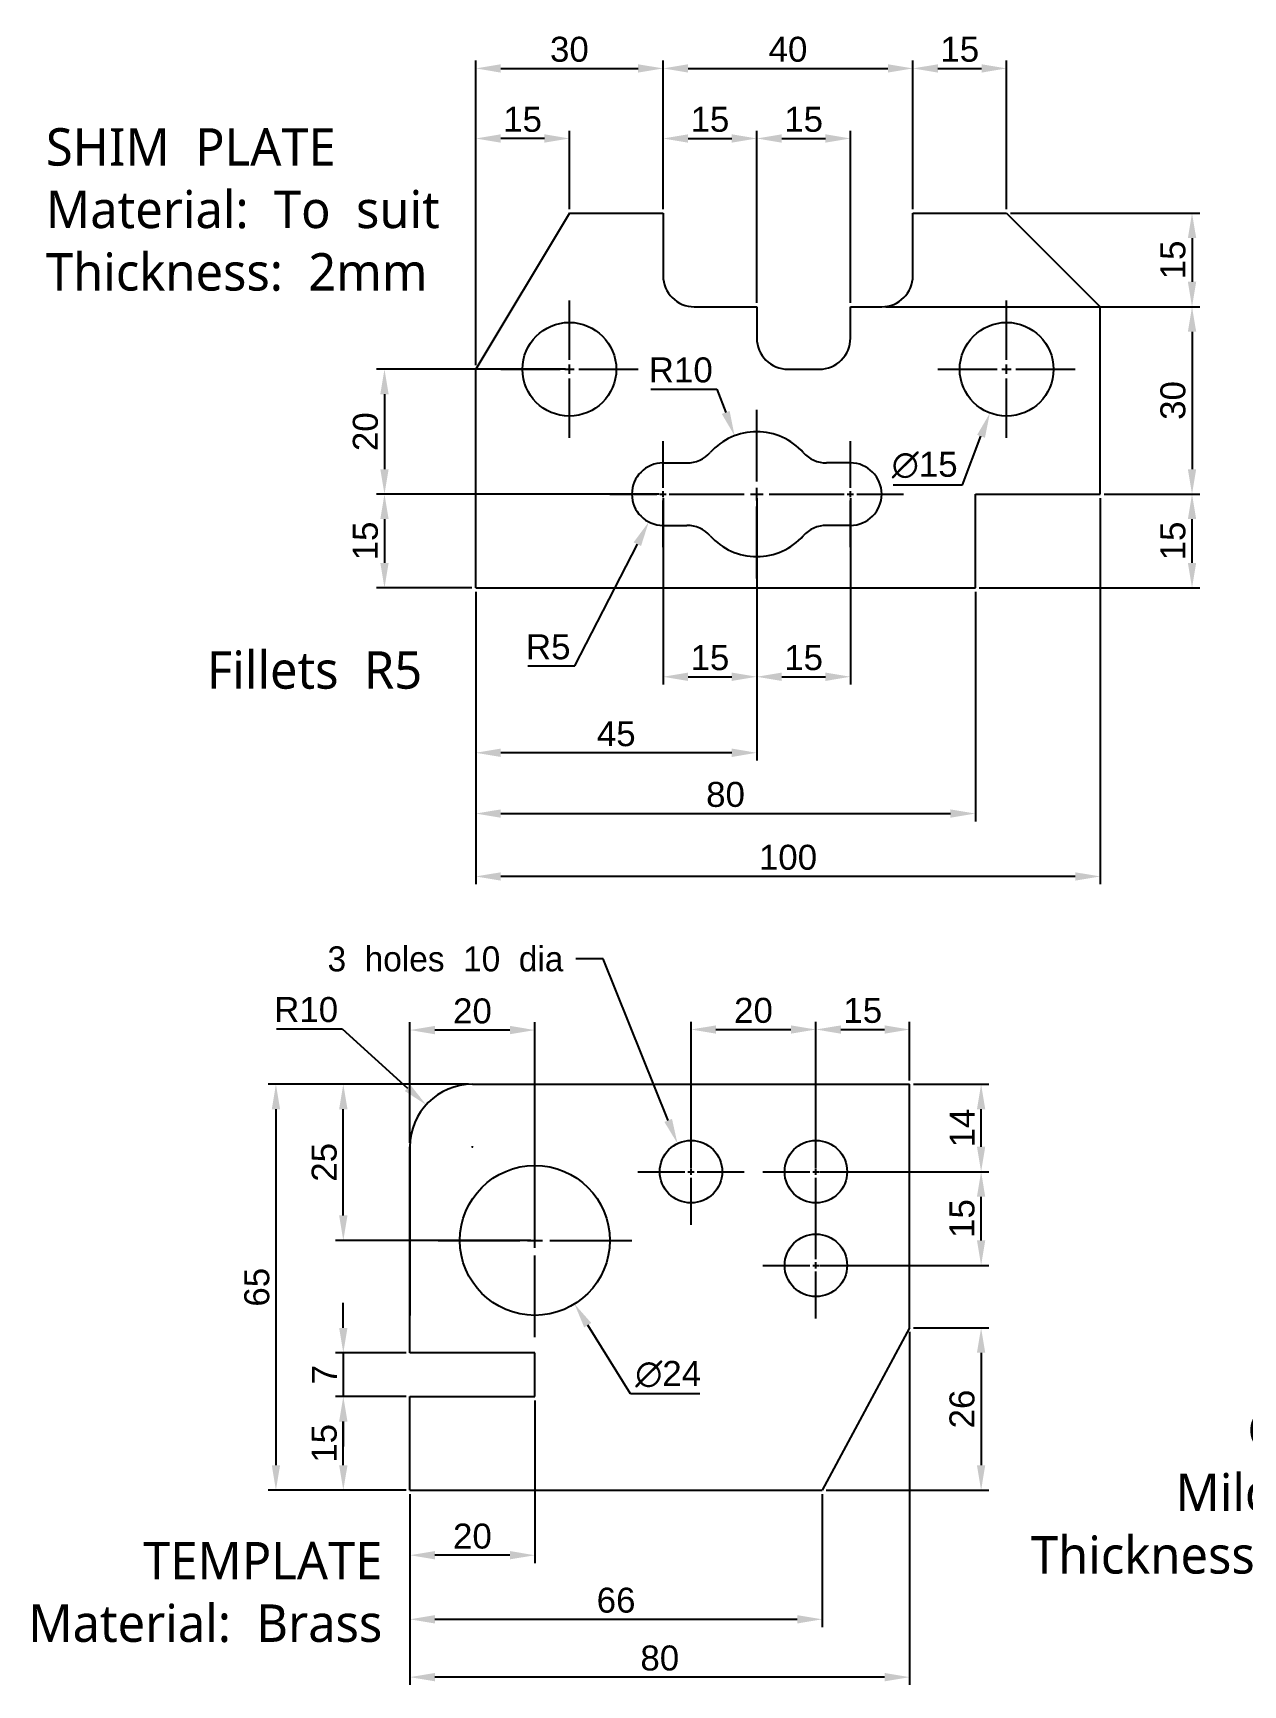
# Model space of a CAD drawing. Header units: millimetres. Extents: x 40 to 440, y 34 to 298.
# Drawn here: x 39.8 to 233.6, y 33.9 to 298.4 of the extents above; entities that cross this region are included whole.
import ezdxf
from ezdxf import colors
from ezdxf.entities.mleader import LeaderData, LeaderLine
from ezdxf.math import Vec2, Vec3

# ---------------------------------------------------------------- set-up
doc = ezdxf.new("R2010")
doc.units = ezdxf.units.MM
doc.linetypes.add('CENTER2', pattern=[28.575, 19.05, -3.175, 3.175, -3.175])
doc.linetypes.add('JIS_08_11', pattern=[12.8, 11, -0.6, 0.6, -0.6])
doc.layers.add('guides', color=7, linetype='JIS_08_11')
doc.styles.get("Standard").update_dxf_attribs({"font": 'arial.ttf'})
doc.dimstyles.new('ISO-25', dxfattribs={"dimtxt": 4, "dimasz": 4, "dimexe": 1.25, "dimexo": 0.625, "dimgap": 1, "dimtad": 1, "dimdec": 0, "dimtxsty": 'Standard', "dimcen": 2.5, "dimclrd": 4, "dimclre": 4, "dimadec": 0, "dimazin": 0, "dimtfac": 1, "dimtdec": 0, "dimtmove": 0, "dimatfit": 3, "dimfxl": 1, "dimarcsym": 0})
doc.dimstyles.get("Standard").update_dxf_attribs({"dimtxt": 4, "dimasz": 4, "dimexe": 0.18, "dimexo": 0.0625, "dimgap": 1, "dimtad": 2, "dimtih": 1, "dimtoh": 1, "dimdec": 0, "dimzin": 0, "dimdsep": 46, "dimtxsty": 'Standard', "dimcen": 0.09, "dimclrd": 4, "dimclre": 4, "dimadec": 0, "dimazin": 0, "dimtfac": 1, "dimtdec": 0, "dimtofl": 0, "dimtmove": 0, "dimatfit": 3, "dimfxl": 1, "dimtolj": 1, "dimtzin": 0, "dimarcsym": 0})

# ---------------------------------------------------------------- blocks, each defined once
blk = doc.blocks.new('*U2')
at = {"layer": 'guides', "color": 0, "linetype": 'JIS_08_11', "transparency": 16777216}
for p, q in [((0, 1), (0, 8.5)), ((-8.5, 0), (-1, 0)), ((1, 0), (8.5, 0)), ((0, -8.5), (0, -1))]:
    blk.add_line(p, q, dxfattribs=at)
at = {"layer": 'guides', "color": 0, "linetype": 'Continuous', "transparency": 16777216}
for p, q in [((-0.5, 0), (0.5, 0)), ((0, -0.5), (0, 0.5))]:
    blk.add_line(p, q, dxfattribs=at)
blk = doc.blocks.new('*U3')
at = {"layer": 'guides', "color": 0, "linetype": 'JIS_08_11', "transparency": 16777216}
for p, q in [((0, 1), (0, 8.5)), ((-8.5, 0), (-1, 0)), ((1, 0), (8.5, 0)), ((0, -8.5), (0, -1))]:
    blk.add_line(p, q, dxfattribs=at)
at = {"layer": 'guides', "color": 0, "linetype": 'Continuous', "transparency": 16777216}
for p, q in [((-0.5, 0), (0.5, 0)), ((0, -0.5), (0, 0.5))]:
    blk.add_line(p, q, dxfattribs=at)
blk = doc.blocks.new('*U4')
at = {"layer": 'guides', "color": 0, "linetype": 'JIS_08_11', "transparency": 16777216}
for p, q in [((0, 1), (0, 8.5)), ((-8.5, 0), (-1, 0)), ((1, 0), (8.5, 0)), ((0, -8.5), (0, -1))]:
    blk.add_line(p, q, dxfattribs=at)
at = {"layer": 'guides', "color": 0, "linetype": 'Continuous', "transparency": 16777216}
for p, q in [((-0.5, 0), (0.5, 0)), ((0, -0.5), (0, 0.5))]:
    blk.add_line(p, q, dxfattribs=at)
blk = doc.blocks.new('*U5')
at = {"color": 0, "linetype": 'CENTER2', "transparency": 16777216}
for p, q in [((0, 1.5), (0, 11)), ((-11, 0), (-1.5, 0)), ((1.5, 0), (11, 0)), ((0, -11), (0, -1.5))]:
    blk.add_line(p, q, dxfattribs=at)
at = {"color": 0, "linetype": 'Continuous', "transparency": 16777216}
for p, q in [((-0.75, 0), (0.75, 0)), ((0, -0.75), (0, 0.75))]:
    blk.add_line(p, q, dxfattribs=at)
blk = doc.blocks.new('*U6')
at = {"color": 0, "linetype": 'CENTER2', "transparency": 16777216}
for p, q in [((0, 1.5), (0, 11)), ((-11, 0), (-1.5, 0)), ((1.5, 0), (11, 0)), ((0, -11), (0, -1.5))]:
    blk.add_line(p, q, dxfattribs=at)
at = {"color": 0, "linetype": 'Continuous', "transparency": 16777216}
for p, q in [((-0.75, 0), (0.75, 0)), ((0, -0.75), (0, 0.75))]:
    blk.add_line(p, q, dxfattribs=at)
blk = doc.blocks.new('*U7')
at = {"color": 0, "linetype": 'CENTER2', "transparency": 16777216}
for p, q in [((0, 2), (0, 13.5)), ((-13.5, 0), (-2, 0)), ((2, 0), (13.5, 0)), ((0, -13.5), (0, -2))]:
    blk.add_line(p, q, dxfattribs=at)
at = {"color": 0, "linetype": 'Continuous', "transparency": 16777216}
for p, q in [((-1, 0), (1, 0)), ((0, -1), (0, 1))]:
    blk.add_line(p, q, dxfattribs=at)
blk = doc.blocks.new('*U8')
at = {"color": 0, "linetype": 'CENTER2', "transparency": 16777216}
for p, q in [((0, 1), (0, 8.5)), ((-8.5, 0), (-1, 0)), ((1, 0), (8.5, 0)), ((0, -8.5), (0, -1))]:
    blk.add_line(p, q, dxfattribs=at)
at = {"color": 0, "linetype": 'Continuous', "transparency": 16777216}
for p, q in [((-0.5, 0), (0.5, 0)), ((0, -0.5), (0, 0.5))]:
    blk.add_line(p, q, dxfattribs=at)
blk = doc.blocks.new('*U9')
at = {"color": 0, "linetype": 'CENTER2', "transparency": 16777216}
for p, q in [((0, 1), (0, 8.5)), ((-8.5, 0), (-1, 0)), ((1, 0), (8.5, 0)), ((0, -8.5), (0, -1))]:
    blk.add_line(p, q, dxfattribs=at)
at = {"color": 0, "linetype": 'Continuous', "transparency": 16777216}
for p, q in [((-0.5, 0), (0.5, 0)), ((0, -0.5), (0, 0.5))]:
    blk.add_line(p, q, dxfattribs=at)
blk = doc.blocks.new('*D15')
at = {"color": 4, "lineweight": -2, "transparency": 16777216}
for p, q in [((165.8, 116.07), (192.88, 116.07)), ((191.63, 105.07), (191.63, 112.07)), ((165.8, 101.07), (192.88, 101.07))]:
    blk.add_line(p, q, dxfattribs=at)
at = {"color": 4, "transparency": 16777216}
for points in [[(190.96, 112.07), (192.29, 112.07), (191.63, 116.07)], [(190.96, 105.07), (192.29, 105.07), (191.63, 101.07)]]:
    blk.add_solid(points, dxfattribs=at)
at = {"layer": 'Defpoints', "color": 0, "transparency": 16777216}
for p in [(165.18, 116.07), (191.63, 116.07), (165.18, 101.07)]:
    blk.add_point(p, dxfattribs=at)
at = {"color": 0, "transparency": 16777216, "insert": (188.59, 108.57), "char_height": 4, "attachment_point": 5, "rotation": 90}
blk.add_mtext('15', dxfattribs=at)
blk = doc.blocks.new('*D16')
at = {"color": 4, "lineweight": -2, "transparency": 16777216}
for p, q in [((180.8, 130.07), (192.88, 130.07)), ((191.63, 120.07), (191.63, 126.07)), ((165.8, 116.07), (192.88, 116.07))]:
    blk.add_line(p, q, dxfattribs=at)
at = {"color": 4, "transparency": 16777216}
for points in [[(190.96, 126.07), (192.29, 126.07), (191.63, 130.07)], [(190.96, 120.07), (192.29, 120.07), (191.63, 116.07)]]:
    blk.add_solid(points, dxfattribs=at)
at = {"layer": 'Defpoints', "color": 0, "transparency": 16777216}
for p in [(180.18, 130.07), (191.63, 130.07), (165.18, 116.07)]:
    blk.add_point(p, dxfattribs=at)
at = {"color": 0, "transparency": 16777216, "insert": (188.62, 123.07), "char_height": 4, "attachment_point": 5, "rotation": 90}
blk.add_mtext('14', dxfattribs=at)
blk = doc.blocks.new('*D17')
at = {"color": 4, "lineweight": -2, "transparency": 16777216}
for p, q in [((165.18, 116.7), (165.18, 140.09)), ((169.18, 138.84), (176.18, 138.84)), ((180.18, 130.7), (180.18, 140.09))]:
    blk.add_line(p, q, dxfattribs=at)
at = {"color": 4, "transparency": 16777216}
for points in [[(169.18, 139.5), (169.18, 138.17), (165.18, 138.84)], [(176.18, 139.5), (176.18, 138.17), (180.18, 138.84)]]:
    blk.add_solid(points, dxfattribs=at)
at = {"layer": 'Defpoints', "color": 0, "transparency": 16777216}
for p in [(180.18, 138.84), (180.18, 130.07), (165.18, 116.07)]:
    blk.add_point(p, dxfattribs=at)
at = {"color": 0, "transparency": 16777216, "insert": (172.68, 141.88), "char_height": 4, "attachment_point": 5}
blk.add_mtext('15', dxfattribs=at)
blk = doc.blocks.new('*D18')
at = {"color": 4, "lineweight": -2, "transparency": 16777216}
for p, q in [((145.18, 116.7), (145.18, 140.09)), ((149.18, 138.84), (161.18, 138.84)), ((165.18, 116.7), (165.18, 140.09))]:
    blk.add_line(p, q, dxfattribs=at)
at = {"color": 4, "transparency": 16777216}
for points in [[(149.18, 139.5), (149.18, 138.17), (145.18, 138.84)], [(161.18, 139.5), (161.18, 138.17), (165.18, 138.84)]]:
    blk.add_solid(points, dxfattribs=at)
at = {"layer": 'Defpoints', "color": 0, "transparency": 16777216}
for p in [(165.18, 138.84), (145.18, 116.07), (165.18, 116.07)]:
    blk.add_point(p, dxfattribs=at)
at = {"color": 0, "transparency": 16777216, "insert": (155.18, 141.88), "char_height": 4, "attachment_point": 5}
blk.add_mtext('20', dxfattribs=at)
blk = doc.blocks.new('*U20')
at = {"color": 0, "linetype": 'CENTER2', "transparency": 16777216}
for p, q in [((0, 2.4), (0, 15.5)), ((-15.5, 0), (-2.4, 0)), ((2.4, 0), (15.5, 0)), ((0, -15.5), (0, -2.4))]:
    blk.add_line(p, q, dxfattribs=at)
at = {"color": 0, "linetype": 'Continuous', "transparency": 16777216}
for p, q in [((-1.2, 0), (1.2, 0)), ((0, -1.2), (0, 1.2))]:
    blk.add_line(p, q, dxfattribs=at)
blk = doc.blocks.new('*D21')
at = {"color": 4, "lineweight": -2, "transparency": 16777216}
for p, q in [((100.18, 120.7), (100.18, 140)), ((116.18, 138.75), (104.18, 138.75)), ((120.18, 105.7), (120.18, 140))]:
    blk.add_line(p, q, dxfattribs=at)
at = {"color": 4, "transparency": 16777216}
for points in [[(104.18, 139.42), (104.18, 138.08), (100.18, 138.75)], [(116.18, 139.42), (116.18, 138.08), (120.18, 138.75)]]:
    blk.add_solid(points, dxfattribs=at)
at = {"layer": 'Defpoints', "color": 0, "transparency": 16777216}
for p in [(100.18, 138.75), (100.18, 120.07), (120.18, 105.07)]:
    blk.add_point(p, dxfattribs=at)
at = {"color": 0, "transparency": 16777216, "insert": (110.18, 141.79), "char_height": 4, "attachment_point": 5}
blk.add_mtext('20', dxfattribs=at)
blk = doc.blocks.new('*D22')
at = {"color": 4, "lineweight": -2, "transparency": 16777216}
for p, q in [((109.55, 130.07), (88.26, 130.07)), ((89.51, 109.07), (89.51, 126.07)), ((119.55, 105.07), (88.26, 105.07))]:
    blk.add_line(p, q, dxfattribs=at)
at = {"color": 4, "transparency": 16777216}
for points in [[(88.84, 126.07), (90.18, 126.07), (89.51, 130.07)], [(88.84, 109.07), (90.18, 109.07), (89.51, 105.07)]]:
    blk.add_solid(points, dxfattribs=at)
at = {"layer": 'Defpoints', "color": 0, "transparency": 16777216}
for p in [(89.51, 130.07), (110.18, 130.07), (120.18, 105.07)]:
    blk.add_point(p, dxfattribs=at)
at = {"color": 0, "transparency": 16777216, "insert": (86.47, 117.57), "char_height": 4, "attachment_point": 5, "rotation": 90}
blk.add_mtext('25', dxfattribs=at)
blk = doc.blocks.new('*D23')
at = {"color": 4, "lineweight": -2, "transparency": 16777216}
for p, q in [((89.51, 91.07), (89.51, 95.07)), ((99.55, 87.07), (88.26, 87.07)), ((89.51, 87.07), (89.51, 80.07)), ((99.55, 80.07), (88.26, 80.07)), ((89.51, 76.07), (89.51, 72.07))]:
    blk.add_line(p, q, dxfattribs=at)
at = {"color": 4, "transparency": 16777216}
for points in [[(88.84, 91.07), (90.18, 91.07), (89.51, 87.07)], [(88.84, 76.07), (90.18, 76.07), (89.51, 80.07)]]:
    blk.add_solid(points, dxfattribs=at)
at = {"layer": 'Defpoints', "color": 0, "transparency": 16777216}
for p in [(100.18, 87.07), (89.51, 80.07), (100.18, 80.07)]:
    blk.add_point(p, dxfattribs=at)
at = {"color": 0, "transparency": 16777216, "insert": (86.51, 83.57), "char_height": 4, "attachment_point": 5, "rotation": 90}
blk.add_mtext('7', dxfattribs=at)
blk = doc.blocks.new('*D24')
at = {"color": 4, "lineweight": -2, "transparency": 16777216}
for p, q in [((99.55, 80.07), (88.26, 80.07)), ((89.51, 69.07), (89.51, 76.07)), ((99.55, 65.07), (88.26, 65.07))]:
    blk.add_line(p, q, dxfattribs=at)
at = {"color": 4, "transparency": 16777216}
for points in [[(88.84, 76.07), (90.18, 76.07), (89.51, 80.07)], [(88.84, 69.07), (90.18, 69.07), (89.51, 65.07)]]:
    blk.add_solid(points, dxfattribs=at)
at = {"layer": 'Defpoints', "color": 0, "transparency": 16777216}
for p in [(89.51, 80.07), (100.18, 80.07), (100.18, 65.07)]:
    blk.add_point(p, dxfattribs=at)
at = {"color": 0, "transparency": 16777216, "insert": (86.47, 72.57), "char_height": 4, "attachment_point": 5, "rotation": 90}
blk.add_mtext('15', dxfattribs=at)
blk = doc.blocks.new('*D25')
at = {"color": 4, "lineweight": -2, "transparency": 16777216}
for p, q in [((120.18, 79.45), (120.18, 53.41)), ((100.18, 64.45), (100.18, 53.41)), ((116.18, 54.66), (104.18, 54.66))]:
    blk.add_line(p, q, dxfattribs=at)
at = {"color": 4, "transparency": 16777216}
for points in [[(104.18, 55.33), (104.18, 54), (100.18, 54.66)], [(116.18, 55.33), (116.18, 54), (120.18, 54.66)]]:
    blk.add_solid(points, dxfattribs=at)
at = {"layer": 'Defpoints', "color": 0, "transparency": 16777216}
for p in [(120.18, 80.07), (100.18, 65.07), (100.18, 54.66)]:
    blk.add_point(p, dxfattribs=at)
at = {"color": 0, "transparency": 16777216, "insert": (110.18, 57.7), "char_height": 4, "attachment_point": 5}
blk.add_mtext('20', dxfattribs=at)
blk = doc.blocks.new('*D26')
at = {"color": 4, "lineweight": -2, "transparency": 16777216}
for p, q in [((100.18, 64.45), (100.18, 43.15)), ((166.18, 64.45), (166.18, 43.15)), ((104.18, 44.4), (162.18, 44.4))]:
    blk.add_line(p, q, dxfattribs=at)
at = {"color": 4, "transparency": 16777216}
for points in [[(104.18, 45.07), (104.18, 43.73), (100.18, 44.4)], [(162.18, 45.07), (162.18, 43.73), (166.18, 44.4)]]:
    blk.add_solid(points, dxfattribs=at)
at = {"layer": 'Defpoints', "color": 0, "transparency": 16777216}
for p in [(100.18, 65.07), (166.18, 65.07), (166.18, 44.4)]:
    blk.add_point(p, dxfattribs=at)
at = {"color": 0, "transparency": 16777216, "insert": (133.18, 47.44), "char_height": 4, "attachment_point": 5}
blk.add_mtext('66', dxfattribs=at)
blk = doc.blocks.new('*D27')
at = {"color": 4, "lineweight": -2, "transparency": 16777216}
for p, q in [((180.18, 90.45), (180.18, 33.89)), ((100.18, 64.45), (100.18, 33.89)), ((176.18, 35.14), (104.18, 35.14))]:
    blk.add_line(p, q, dxfattribs=at)
at = {"color": 4, "transparency": 16777216}
for points in [[(104.18, 35.81), (104.18, 34.47), (100.18, 35.14)], [(176.18, 35.81), (176.18, 34.47), (180.18, 35.14)]]:
    blk.add_solid(points, dxfattribs=at)
at = {"layer": 'Defpoints', "color": 0, "transparency": 16777216}
for p in [(180.18, 91.07), (100.18, 65.07), (100.18, 35.14)]:
    blk.add_point(p, dxfattribs=at)
at = {"color": 0, "transparency": 16777216, "insert": (140.18, 38.18), "char_height": 4, "attachment_point": 5}
blk.add_mtext('80', dxfattribs=at)
blk = doc.blocks.new('*D28')
at = {"color": 4, "lineweight": -2, "transparency": 16777216}
for p, q in [((180.8, 91.07), (192.88, 91.07)), ((191.63, 87.07), (191.63, 69.07)), ((166.8, 65.07), (192.88, 65.07))]:
    blk.add_line(p, q, dxfattribs=at)
at = {"color": 4, "transparency": 16777216}
for points in [[(190.96, 87.07), (192.29, 87.07), (191.63, 91.07)], [(190.96, 69.07), (192.29, 69.07), (191.63, 65.07)]]:
    blk.add_solid(points, dxfattribs=at)
at = {"layer": 'Defpoints', "color": 0, "transparency": 16777216}
for p in [(180.18, 91.07), (166.18, 65.07), (191.63, 65.07)]:
    blk.add_point(p, dxfattribs=at)
at = {"color": 0, "transparency": 16777216, "insert": (188.59, 78.07), "char_height": 4, "attachment_point": 5, "rotation": 90}
blk.add_mtext('26', dxfattribs=at)
blk = doc.blocks.new('*D29')
at = {"color": 4, "lineweight": -2, "transparency": 16777216}
for p, q in [((120.09, 105.07), (120.27, 105.07)), ((120.18, 104.98), (120.18, 105.16)), ((135.5, 80.49), (128.64, 91.49)), ((146.57, 80.49), (135.5, 80.49))]:
    blk.add_line(p, q, dxfattribs=at)
at = {"color": 4, "transparency": 16777216}
blk.add_solid([(129.21, 91.85), (128.08, 91.14), (126.53, 94.89)], dxfattribs=at)
at = {"layer": 'Defpoints', "color": 0, "transparency": 16777216}
for p in [(113.83, 115.26), (126.53, 94.89)]:
    blk.add_point(p, dxfattribs=at)
at = {"color": 0, "transparency": 16777216, "insert": (141.53, 83.64), "char_height": 4, "attachment_point": 5}
blk.add_mtext('\\A1;∅24', dxfattribs=at)
blk = doc.blocks.new('*D30')
at = {"color": 4, "lineweight": -2, "transparency": 16777216}
for p, q in [((78.79, 138.97), (89.33, 138.97)), ((89.33, 138.97), (99.81, 129.47)), ((110.09, 120.07), (110.27, 120.07)), ((110.18, 119.98), (110.18, 120.16))]:
    blk.add_line(p, q, dxfattribs=at)
at = {"color": 4, "transparency": 16777216}
blk.add_solid([(100.25, 129.97), (99.36, 128.98), (102.77, 126.79)], dxfattribs=at)
at = {"layer": 'Defpoints', "color": 0, "transparency": 16777216}
for p in [(102.77, 126.79), (110.18, 120.07)]:
    blk.add_point(p, dxfattribs=at)
at = {"color": 0, "transparency": 16777216, "insert": (83.56, 142.01), "char_height": 4, "attachment_point": 5}
blk.add_mtext('\\A1;R10', dxfattribs=at)
blk = doc.blocks.new('*D31')
at = {"color": 4, "lineweight": -2, "transparency": 16777216}
for p, q in [((155.71, 223.94), (155.71, 181.9)), ((110.71, 208.94), (110.71, 181.9)), ((151.71, 183.15), (114.71, 183.15))]:
    blk.add_line(p, q, dxfattribs=at)
at = {"color": 4, "transparency": 16777216}
for points in [[(114.71, 183.82), (114.71, 182.48), (110.71, 183.15)], [(151.71, 183.82), (151.71, 182.48), (155.71, 183.15)]]:
    blk.add_solid(points, dxfattribs=at)
at = {"layer": 'Defpoints', "color": 0, "transparency": 16777216}
for p in [(155.71, 224.56), (110.71, 209.56), (110.71, 183.15)]:
    blk.add_point(p, dxfattribs=at)
at = {"color": 0, "transparency": 16777216, "insert": (133.21, 186.18), "char_height": 4, "attachment_point": 5}
blk.add_mtext('45', dxfattribs=at)
blk = doc.blocks.new('*D32')
at = {"color": 4, "lineweight": -2, "transparency": 16777216}
for p, q in [((110.71, 208.94), (110.71, 172.17)), ((190.71, 208.94), (190.71, 172.17)), ((114.71, 173.42), (186.71, 173.42))]:
    blk.add_line(p, q, dxfattribs=at)
at = {"color": 4, "transparency": 16777216}
for points in [[(114.71, 174.08), (114.71, 172.75), (110.71, 173.42)], [(186.71, 174.08), (186.71, 172.75), (190.71, 173.42)]]:
    blk.add_solid(points, dxfattribs=at)
at = {"layer": 'Defpoints', "color": 0, "transparency": 16777216}
for p in [(110.71, 209.56), (190.71, 209.56), (190.71, 173.42)]:
    blk.add_point(p, dxfattribs=at)
at = {"color": 0, "transparency": 16777216, "insert": (150.71, 176.46), "char_height": 4, "attachment_point": 5}
blk.add_mtext('80', dxfattribs=at)
blk = doc.blocks.new('*D33')
at = {"color": 4, "lineweight": -2, "transparency": 16777216}
for p, q in [((210.71, 223.94), (210.71, 162.1)), ((110.71, 208.94), (110.71, 162.1)), ((206.71, 163.35), (114.71, 163.35))]:
    blk.add_line(p, q, dxfattribs=at)
at = {"color": 4, "transparency": 16777216}
for points in [[(114.71, 164.01), (114.71, 162.68), (110.71, 163.35)], [(206.71, 164.01), (206.71, 162.68), (210.71, 163.35)]]:
    blk.add_solid(points, dxfattribs=at)
at = {"layer": 'Defpoints', "color": 0, "transparency": 16777216}
for p in [(210.71, 224.56), (110.71, 209.56), (110.71, 163.35)]:
    blk.add_point(p, dxfattribs=at)
at = {"color": 0, "transparency": 16777216, "insert": (160.71, 166.39), "char_height": 4, "attachment_point": 5}
blk.add_mtext('100', dxfattribs=at)
blk = doc.blocks.new('*D34')
at = {"color": 4, "lineweight": -2, "transparency": 16777216}
for p, q in [((140.71, 223.94), (140.71, 194.07)), ((155.71, 223.94), (155.71, 194.07)), ((144.71, 195.32), (151.71, 195.32))]:
    blk.add_line(p, q, dxfattribs=at)
at = {"color": 4, "transparency": 16777216}
for points in [[(144.71, 195.99), (144.71, 194.65), (140.71, 195.32)], [(151.71, 195.99), (151.71, 194.65), (155.71, 195.32)]]:
    blk.add_solid(points, dxfattribs=at)
at = {"layer": 'Defpoints', "color": 0, "transparency": 16777216}
for p in [(140.71, 224.56), (155.71, 224.56), (155.71, 195.32)]:
    blk.add_point(p, dxfattribs=at)
at = {"color": 0, "transparency": 16777216, "insert": (148.21, 198.36), "char_height": 4, "attachment_point": 5}
blk.add_mtext('15', dxfattribs=at)
blk = doc.blocks.new('*D35')
at = {"color": 4, "lineweight": -2, "transparency": 16777216}
for p, q in [((155.71, 223.94), (155.71, 194.07)), ((170.71, 223.94), (170.71, 194.07)), ((159.71, 195.32), (166.71, 195.32))]:
    blk.add_line(p, q, dxfattribs=at)
at = {"color": 4, "transparency": 16777216}
for points in [[(159.71, 195.99), (159.71, 194.65), (155.71, 195.32)], [(166.71, 195.99), (166.71, 194.65), (170.71, 195.32)]]:
    blk.add_solid(points, dxfattribs=at)
at = {"layer": 'Defpoints', "color": 0, "transparency": 16777216}
for p in [(155.71, 224.56), (170.71, 224.56), (170.71, 195.32)]:
    blk.add_point(p, dxfattribs=at)
at = {"color": 0, "transparency": 16777216, "insert": (163.21, 198.36), "char_height": 4, "attachment_point": 5}
blk.add_mtext('15', dxfattribs=at)
blk = doc.blocks.new('*D36')
at = {"color": 4, "lineweight": -2, "transparency": 16777216}
for p, q in [((211.33, 224.56), (226.65, 224.56)), ((225.4, 213.56), (225.4, 220.56)), ((191.33, 209.56), (226.65, 209.56))]:
    blk.add_line(p, q, dxfattribs=at)
at = {"color": 4, "transparency": 16777216}
for points in [[(224.73, 220.56), (226.07, 220.56), (225.4, 224.56)], [(224.73, 213.56), (226.07, 213.56), (225.4, 209.56)]]:
    blk.add_solid(points, dxfattribs=at)
at = {"layer": 'Defpoints', "color": 0, "transparency": 16777216}
for p in [(210.71, 224.56), (225.4, 224.56), (190.71, 209.56)]:
    blk.add_point(p, dxfattribs=at)
at = {"color": 0, "transparency": 16777216, "insert": (222.36, 217.06), "char_height": 4, "attachment_point": 5, "rotation": 90}
blk.add_mtext('15', dxfattribs=at)
blk = doc.blocks.new('*D37')
at = {"color": 4, "lineweight": -2, "transparency": 16777216}
for p, q in [((176.33, 254.56), (226.65, 254.56)), ((225.4, 250.56), (225.4, 228.56)), ((211.33, 224.56), (226.65, 224.56))]:
    blk.add_line(p, q, dxfattribs=at)
at = {"color": 4, "transparency": 16777216}
for points in [[(224.73, 250.56), (226.07, 250.56), (225.4, 254.56)], [(224.73, 228.56), (226.07, 228.56), (225.4, 224.56)]]:
    blk.add_solid(points, dxfattribs=at)
at = {"layer": 'Defpoints', "color": 0, "transparency": 16777216}
for p in [(175.71, 254.56), (210.71, 224.56), (225.4, 224.56)]:
    blk.add_point(p, dxfattribs=at)
at = {"color": 0, "transparency": 16777216, "insert": (222.36, 239.56), "char_height": 4, "attachment_point": 5, "rotation": 90}
blk.add_mtext('30', dxfattribs=at)
blk = doc.blocks.new('*D38')
at = {"color": 4, "lineweight": -2, "transparency": 16777216}
for p, q in [((196.33, 269.56), (226.65, 269.56)), ((225.4, 265.56), (225.4, 258.56)), ((176.33, 254.56), (226.65, 254.56))]:
    blk.add_line(p, q, dxfattribs=at)
at = {"color": 4, "transparency": 16777216}
for points in [[(224.73, 265.56), (226.07, 265.56), (225.4, 269.56)], [(224.73, 258.56), (226.07, 258.56), (225.4, 254.56)]]:
    blk.add_solid(points, dxfattribs=at)
at = {"layer": 'Defpoints', "color": 0, "transparency": 16777216}
for p in [(195.71, 269.56), (175.71, 254.56), (225.4, 254.56)]:
    blk.add_point(p, dxfattribs=at)
at = {"color": 0, "transparency": 16777216, "insert": (222.36, 262.06), "char_height": 4, "attachment_point": 5, "rotation": 90}
blk.add_mtext('15', dxfattribs=at)
blk = doc.blocks.new('*D39')
at = {"color": 4, "lineweight": -2, "transparency": 16777216}
for p, q in [((180.71, 270.19), (180.71, 293.98)), ((195.71, 270.19), (195.71, 293.98)), ((184.71, 292.73), (191.71, 292.73))]:
    blk.add_line(p, q, dxfattribs=at)
at = {"color": 4, "transparency": 16777216}
for points in [[(184.71, 293.39), (184.71, 292.06), (180.71, 292.73)], [(191.71, 293.39), (191.71, 292.06), (195.71, 292.73)]]:
    blk.add_solid(points, dxfattribs=at)
at = {"layer": 'Defpoints', "color": 0, "transparency": 16777216}
for p in [(195.71, 292.73), (180.71, 269.56), (195.71, 269.56)]:
    blk.add_point(p, dxfattribs=at)
at = {"color": 0, "transparency": 16777216, "insert": (188.21, 295.77), "char_height": 4, "attachment_point": 5}
blk.add_mtext('15', dxfattribs=at)
blk = doc.blocks.new('*D40')
at = {"color": 4, "lineweight": -2, "transparency": 16777216}
for p, q in [((140.71, 270.19), (140.71, 293.98)), ((180.71, 270.19), (180.71, 293.98)), ((144.71, 292.73), (176.71, 292.73))]:
    blk.add_line(p, q, dxfattribs=at)
at = {"color": 4, "transparency": 16777216}
for points in [[(144.71, 293.39), (144.71, 292.06), (140.71, 292.73)], [(176.71, 293.39), (176.71, 292.06), (180.71, 292.73)]]:
    blk.add_solid(points, dxfattribs=at)
at = {"layer": 'Defpoints', "color": 0, "transparency": 16777216}
for p in [(180.71, 292.73), (140.71, 269.56), (180.71, 269.56)]:
    blk.add_point(p, dxfattribs=at)
at = {"color": 0, "transparency": 16777216, "insert": (160.71, 295.77), "char_height": 4, "attachment_point": 5}
blk.add_mtext('40', dxfattribs=at)
blk = doc.blocks.new('*D42')
at = {"color": 4, "lineweight": -2, "transparency": 16777216}
for p, q in [((140.71, 270.19), (140.71, 282.76)), ((144.71, 281.51), (151.71, 281.51)), ((155.71, 255.19), (155.71, 282.76))]:
    blk.add_line(p, q, dxfattribs=at)
at = {"color": 4, "transparency": 16777216}
for points in [[(144.71, 282.18), (144.71, 280.84), (140.71, 281.51)], [(151.71, 282.18), (151.71, 280.84), (155.71, 281.51)]]:
    blk.add_solid(points, dxfattribs=at)
at = {"layer": 'Defpoints', "color": 0, "transparency": 16777216}
for p in [(155.71, 281.51), (140.71, 269.56), (155.71, 254.56)]:
    blk.add_point(p, dxfattribs=at)
at = {"color": 0, "transparency": 16777216, "insert": (148.21, 284.55), "char_height": 4, "attachment_point": 5}
blk.add_mtext('15', dxfattribs=at)
blk = doc.blocks.new('*D44')
at = {"color": 4, "lineweight": -2, "transparency": 16777216}
for p, q in [((155.71, 255.19), (155.71, 282.76)), ((159.71, 281.51), (166.71, 281.51)), ((170.71, 255.19), (170.71, 282.76))]:
    blk.add_line(p, q, dxfattribs=at)
at = {"color": 4, "transparency": 16777216}
for points in [[(159.71, 282.18), (159.71, 280.84), (155.71, 281.51)], [(166.71, 282.18), (166.71, 280.84), (170.71, 281.51)]]:
    blk.add_solid(points, dxfattribs=at)
at = {"layer": 'Defpoints', "color": 0, "transparency": 16777216}
for p in [(170.71, 281.51), (155.71, 254.56), (170.71, 254.56)]:
    blk.add_point(p, dxfattribs=at)
at = {"color": 0, "transparency": 16777216, "insert": (163.21, 284.55), "char_height": 4, "attachment_point": 5}
blk.add_mtext('15', dxfattribs=at)
blk = doc.blocks.new('*D45')
at = {"color": 4, "lineweight": -2, "transparency": 16777216}
for p, q in [((110.71, 245.19), (110.71, 293.98)), ((140.71, 270.19), (140.71, 293.98)), ((114.71, 292.73), (136.71, 292.73))]:
    blk.add_line(p, q, dxfattribs=at)
at = {"color": 4, "transparency": 16777216}
for points in [[(114.71, 293.39), (114.71, 292.06), (110.71, 292.73)], [(136.71, 293.39), (136.71, 292.06), (140.71, 292.73)]]:
    blk.add_solid(points, dxfattribs=at)
at = {"layer": 'Defpoints', "color": 0, "transparency": 16777216}
for p in [(140.71, 292.73), (140.71, 269.56), (110.71, 244.56)]:
    blk.add_point(p, dxfattribs=at)
at = {"color": 0, "transparency": 16777216, "insert": (125.71, 295.77), "char_height": 4, "attachment_point": 5}
blk.add_mtext('30', dxfattribs=at)
blk = doc.blocks.new('*D46')
at = {"color": 4, "lineweight": -2, "transparency": 16777216}
for p, q in [((110.71, 245.19), (110.71, 282.76)), ((121.71, 281.51), (114.71, 281.51)), ((125.71, 270.19), (125.71, 282.76))]:
    blk.add_line(p, q, dxfattribs=at)
at = {"color": 4, "transparency": 16777216}
for points in [[(114.71, 282.18), (114.71, 280.84), (110.71, 281.51)], [(121.71, 282.18), (121.71, 280.84), (125.71, 281.51)]]:
    blk.add_solid(points, dxfattribs=at)
at = {"layer": 'Defpoints', "color": 0, "transparency": 16777216}
for p in [(110.71, 281.51), (125.71, 269.56), (110.71, 244.56)]:
    blk.add_point(p, dxfattribs=at)
at = {"color": 0, "transparency": 16777216, "insert": (118.21, 284.55), "char_height": 4, "attachment_point": 5}
blk.add_mtext('15', dxfattribs=at)
blk = doc.blocks.new('*D47')
at = {"color": 4, "lineweight": -2, "transparency": 16777216}
for p, q in [((125.08, 244.56), (94.85, 244.56)), ((96.1, 240.56), (96.1, 228.56)), ((140.08, 224.56), (94.85, 224.56))]:
    blk.add_line(p, q, dxfattribs=at)
at = {"color": 4, "transparency": 16777216}
for points in [[(95.43, 240.56), (96.77, 240.56), (96.1, 244.56)], [(95.43, 228.56), (96.77, 228.56), (96.1, 224.56)]]:
    blk.add_solid(points, dxfattribs=at)
at = {"layer": 'Defpoints', "color": 0, "transparency": 16777216}
for p in [(125.71, 244.56), (96.1, 224.56), (140.71, 224.56)]:
    blk.add_point(p, dxfattribs=at)
at = {"color": 0, "transparency": 16777216, "insert": (93.06, 234.56), "char_height": 4, "attachment_point": 5, "rotation": 90}
blk.add_mtext('20', dxfattribs=at)
blk = doc.blocks.new('*D48')
at = {"color": 4, "lineweight": -2, "transparency": 16777216}
for p, q in [((140.08, 224.56), (94.85, 224.56)), ((96.1, 220.56), (96.1, 213.56)), ((110.08, 209.56), (94.85, 209.56))]:
    blk.add_line(p, q, dxfattribs=at)
at = {"color": 4, "transparency": 16777216}
for points in [[(95.43, 220.56), (96.77, 220.56), (96.1, 224.56)], [(95.43, 213.56), (96.77, 213.56), (96.1, 209.56)]]:
    blk.add_solid(points, dxfattribs=at)
at = {"layer": 'Defpoints', "color": 0, "transparency": 16777216}
for p in [(140.71, 224.56), (96.1, 209.56), (110.71, 209.56)]:
    blk.add_point(p, dxfattribs=at)
at = {"color": 0, "transparency": 16777216, "insert": (93.06, 217.06), "char_height": 4, "attachment_point": 5, "rotation": 90}
blk.add_mtext('15', dxfattribs=at)
blk = doc.blocks.new('*D49')
at = {"color": 4, "lineweight": -2, "transparency": 16777216}
for p, q in [((140.62, 224.56), (140.8, 224.56)), ((140.71, 224.47), (140.71, 224.65)), ((126.56, 197.06), (136.59, 216.56)), ((119.08, 197.06), (126.56, 197.06))]:
    blk.add_line(p, q, dxfattribs=at)
at = {"color": 4, "transparency": 16777216}
blk.add_solid([(136, 216.86), (137.18, 216.25), (138.42, 220.12)], dxfattribs=at)
at = {"layer": 'Defpoints', "color": 0, "transparency": 16777216}
for p in [(140.71, 224.56), (138.42, 220.12)]:
    blk.add_point(p, dxfattribs=at)
at = {"color": 0, "transparency": 16777216, "insert": (122.32, 200.09), "char_height": 4, "attachment_point": 5}
blk.add_mtext('\\A1;R5', dxfattribs=at)
blk = doc.blocks.new('*D50')
at = {"color": 4, "lineweight": -2, "transparency": 16777216}
for p, q in [((138.77, 241.39), (149.32, 241.39)), ((149.32, 241.39), (150.74, 237.65)), ((155.62, 224.56), (155.8, 224.56)), ((155.71, 224.47), (155.71, 224.65))]:
    blk.add_line(p, q, dxfattribs=at)
at = {"color": 4, "transparency": 16777216}
blk.add_solid([(151.36, 237.89), (150.11, 237.41), (152.16, 233.91)], dxfattribs=at)
at = {"layer": 'Defpoints', "color": 0, "transparency": 16777216}
for p in [(152.16, 233.91), (155.71, 224.56)]:
    blk.add_point(p, dxfattribs=at)
at = {"color": 0, "transparency": 16777216, "insert": (143.54, 244.43), "char_height": 4, "attachment_point": 5}
blk.add_mtext('\\A1;R10', dxfattribs=at)
blk = doc.blocks.new('*D51')
at = {"color": 4, "lineweight": -2, "transparency": 16777216}
for p, q in [((195.62, 244.56), (195.8, 244.56)), ((195.71, 244.47), (195.71, 244.65)), ((188.65, 226.05), (191.61, 233.82)), ((177.54, 226.05), (188.65, 226.05))]:
    blk.add_line(p, q, dxfattribs=at)
at = {"color": 4, "transparency": 16777216}
blk.add_solid([(190.99, 234.05), (192.24, 233.58), (193.04, 237.55)], dxfattribs=at)
at = {"layer": 'Defpoints', "color": 0, "transparency": 16777216}
for p in [(198.38, 251.57), (193.04, 237.55)]:
    blk.add_point(p, dxfattribs=at)
at = {"color": 0, "transparency": 16777216, "insert": (182.6, 229.21), "char_height": 4, "attachment_point": 5}
blk.add_mtext('\\A1;∅15', dxfattribs=at)
blk = doc.blocks.new('*D71')
at = {"color": 4, "lineweight": -2, "transparency": 16777216}
for p, q in [((109.55, 130.07), (77.47, 130.07)), ((78.72, 126.07), (78.72, 69.07)), ((99.55, 65.07), (77.47, 65.07))]:
    blk.add_line(p, q, dxfattribs=at)
at = {"color": 4, "transparency": 16777216}
for points in [[(78.06, 126.07), (79.39, 126.07), (78.72, 130.07)], [(78.06, 69.07), (79.39, 69.07), (78.72, 65.07)]]:
    blk.add_solid(points, dxfattribs=at)
at = {"layer": 'Defpoints', "color": 0, "transparency": 16777216}
for p in [(110.18, 130.07), (78.72, 65.07), (100.18, 65.07)]:
    blk.add_point(p, dxfattribs=at)
at = {"color": 0, "transparency": 16777216, "insert": (75.68, 97.57), "char_height": 4, "attachment_point": 5, "rotation": 90}
blk.add_mtext('65', dxfattribs=at)

msp = doc.modelspace()

# ---------------------------------------------------------------- linework, layer by layer
for p, q in [((125.71, 269.56), (110.71, 244.56)), ((125.71, 269.56), (140.71, 269.56)), ((140.71, 269.56), (140.71, 259.56)), ((180.71, 259.56), (180.71, 269.56)), ((180.71, 269.56), (195.71, 269.56)), ((195.71, 269.56), (210.71, 254.56)), ((145.71, 254.56), (155.71, 254.56)), ((155.71, 254.56), (155.71, 249.56)), ((170.71, 249.56), (170.71, 254.56)), ((170.71, 254.56), (175.71, 254.56)), ((210.71, 224.56), (210.71, 254.56)), ((110.71, 209.56), (110.71, 244.56)), ((160.71, 244.56), (165.71, 244.56)), ((140.71, 229.56), (144.53, 229.56)), ((170.71, 229.56), (166.89, 229.56)), ((190.71, 209.56), (190.71, 224.56)), ((190.71, 224.56), (210.71, 224.56)), ((140.71, 219.56), (144.53, 219.56)), ((170.71, 219.56), (166.89, 219.56)), ((110.71, 209.56), (190.71, 209.56)), ((110.18, 130.07), (180.18, 130.07)), ((180.18, 97.07), (180.18, 130.07)), ((180.18, 91.07), (180.18, 130.07)), ((100.18, 120.07), (100.18, 93.07)), ((100.18, 87.07), (100.18, 120.07)), ((180.18, 91.07), (166.18, 65.07)), ((120.18, 87.07), (100.18, 87.07)), ((120.18, 80.07), (120.18, 87.07)), ((100.18, 65.07), (100.18, 80.07)), ((100.18, 80.07), (120.18, 80.07)), ((100.18, 65.07), (166.18, 65.07))]:
    msp.add_line(p, q)
for centre, radius in [((125.71, 244.56), 7.5), ((195.71, 244.56), 7.5), ((145.18, 116.07), 5), ((165.18, 116.07), 5), ((120.18, 105.07), 12), ((165.18, 101.07), 5)]:
    msp.add_circle(centre, radius)
for centre, radius, start, end in [((145.71, 259.56), 5, 180, 270), ((175.71, 259.56), 5, 270, 0), ((160.71, 249.56), 5, 180, 270), ((165.71, 249.56), 5, 270, 0), ((155.71, 224.56), 10, 41.8103, 138.1897), ((144.53, 234.56), 5, 270, 318.1897), ((166.89, 234.56), 5, 221.8103, 270), ((140.71, 224.56), 5, 90, 270), ((170.71, 224.56), 5, 270, 90), ((144.53, 214.56), 5, 41.8103, 90), ((166.89, 214.56), 5, 90, 138.1897), ((155.71, 224.56), 10, 221.8103, 318.1897), ((110.18, 120.07), 10, 90, 180)]:
    msp.add_arc(centre, radius, start, end)

# ---------------------------------------------------------------- block references
at = {"color": 4, "linetype": 'CENTER2'}
for name, p in [('*U5', (125.71, 244.56)), ('*U6', (195.71, 244.56)), ('*U7', (155.71, 224.56)), ('*U8', (140.71, 224.56)), ('*U9', (170.71, 224.56)), ('*U20', (120.18, 105.07))]:
    msp.add_blockref(name, p, dxfattribs=at)
at = {"layer": 'guides', "color": 4, "linetype": 'JIS_08_11'}
for name, p in [('*U2', (145.18, 116.07)), ('*U3', (165.18, 116.07)), ('*U4', (165.18, 101.07))]:
    msp.add_blockref(name, p, dxfattribs=at)

# ---------------------------------------------------------------- texts
at = {"char_height": 6, "attachment_point": 1}
for s, width, insert in [('{\\f@Yu Gothic UI Semilight|b0|i0|c0|p34;SHIM  PLATE\\PMaterial:  To  suit\\PThickness:  2mm}', 66.632, (41.9, 283.16)), ('{\\f@Yu Gothic UI Semilight|b0|i0|c0|p34;Fillets  R5}', 38.6315, (67.67, 199.41)), ('\\pxqr;{\\f@Yu Gothic UI Semilight|b0|i0|c0|p34;GAUGE\\PMild  Steel\\PThickness:  8mm}', 90.4078, (170.28, 77.72)), ('\\pxqr;{\\f@Yu Gothic UI Semilight|b0|i0|c0|p34;TEMPLATE\\PMaterial:  Brass}', 72.5395, (23.22, 56.79))]:
    msp.add_mtext_dynamic_manual_height_columns(s, width=width, gutter_width=12.5, heights=[0], dxfattribs=dict(at, insert=insert))

# ---------------------------------------------------------------- dimensions: what is measured, and where the dimension line sits
for base, p1, p2, picture, middle in [((140.71, 292.73), (110.71, 244.56), (140.71, 269.56), '*D45', (125.71, 295.77)), ((180.71, 292.73), (140.71, 269.56), (180.71, 269.56), '*D40', (160.71, 295.77)), ((195.71, 292.73), (180.71, 269.56), (195.71, 269.56), '*D39', (188.21, 295.77)), ((110.71, 281.51), (125.71, 269.56), (110.71, 244.56), '*D46', (118.21, 284.55)), ((155.71, 281.51), (140.71, 269.56), (155.71, 254.56), '*D42', (148.21, 284.55)), ((170.71, 281.51), (155.71, 254.56), (170.71, 254.56), '*D44', (163.21, 284.55)), ((110.71, 183.15), (155.71, 224.56), (110.71, 209.56), '*D31', (133.21, 186.18)), ((110.71, 163.35), (210.71, 224.56), (110.71, 209.56), '*D33', (160.71, 166.39)), ((155.71, 195.32), (140.71, 224.56), (155.71, 224.56), '*D34', (148.21, 198.36)), ((170.71, 195.32), (155.71, 224.56), (170.71, 224.56), '*D35', (163.21, 198.36)), ((190.71, 173.42), (110.71, 209.56), (190.71, 209.56), '*D32', (150.71, 176.46)), ((100.18, 138.75), (120.18, 105.07), (100.18, 120.07), '*D21', (110.18, 141.79)), ((165.18, 138.84), (145.18, 116.07), (165.18, 116.07), '*D18', (155.18, 141.88)), ((180.18, 138.84), (165.18, 116.07), (180.18, 130.07), '*D17', (172.68, 141.88)), ((100.18, 35.14), (180.18, 91.07), (100.18, 65.07), '*D27', (140.18, 38.18)), ((100.18, 54.66), (120.18, 80.07), (100.18, 65.07), '*D25', (110.18, 57.7)), ((166.18, 44.4), (100.18, 65.07), (166.18, 65.07), '*D26', (133.18, 47.44))]:
    dim = msp.add_linear_dim(base=base, p1=p1, p2=p2, dimstyle='ISO-25')
    dim.commit()
    dim.dimension.update_dxf_attribs({"geometry": picture, "text_midpoint": middle})
for base, p1, p2, picture, middle in [((225.4, 254.56), (195.71, 269.56), (175.71, 254.56), '*D38', (222.36, 262.06)), ((225.4, 224.56), (175.71, 254.56), (210.71, 224.56), '*D37', (222.36, 239.56)), ((96.1, 224.56), (125.71, 244.56), (140.71, 224.56), '*D47', (93.06, 234.56)), ((96.1, 209.56), (140.71, 224.56), (110.71, 209.56), '*D48', (93.06, 217.06)), ((225.4, 224.56), (190.71, 209.56), (210.71, 224.56), '*D36', (222.36, 217.06)), ((78.72, 65.07), (110.18, 130.07), (100.18, 65.07), '*D71', (75.68, 97.57)), ((89.51, 130.07), (120.18, 105.07), (110.18, 130.07), '*D22', (86.47, 117.57)), ((191.63, 130.07), (165.18, 116.07), (180.18, 130.07), '*D16', (188.62, 123.07)), ((191.63, 116.07), (165.18, 101.07), (165.18, 116.07), '*D15', (188.59, 108.57)), ((89.51, 80.07), (100.18, 87.07), (100.18, 80.07), '*D23', (86.51, 83.57)), ((191.63, 65.07), (180.18, 91.07), (166.18, 65.07), '*D28', (188.59, 78.07)), ((89.51, 80.07), (100.18, 65.07), (100.18, 80.07), '*D24', (86.47, 72.57))]:
    dim = msp.add_linear_dim(base=base, p1=p1, p2=p2, angle=90, dimstyle='ISO-25')
    dim.commit()
    dim.dimension.update_dxf_attribs({"geometry": picture, "text_midpoint": middle})
dim = msp.add_diameter_dim_2p(p1=(198.38, 251.57), p2=(193.04, 237.55), dimstyle='Standard')
dim.commit()
dim.dimension.update_dxf_attribs({"geometry": '*D51', "text_midpoint": (182.6, 229.21)})
dim = msp.add_radius_dim(center=(155.71, 224.56), mpoint=(152.16, 233.91), dimstyle='Standard')
dim.commit()
dim.dimension.update_dxf_attribs({"geometry": '*D50', "text_midpoint": (143.54, 244.43)})
for center, mpoint, picture, middle in [((140.71, 224.56), (138.42, 220.12), '*D49', (122.32, 197.06)), ((110.18, 120.07), (102.77, 126.79), '*D30', (83.56, 138.97))]:
    dim = msp.add_radius_dim(center=center, mpoint=mpoint, dimstyle='Standard')
    dim.commit()
    dim.dimension.update_dxf_attribs({"geometry": picture, "text_midpoint": middle, "dimtype": 164})
dim = msp.add_diameter_dim_2p(p1=(113.83, 115.26), p2=(126.53, 94.89), dimstyle='Standard')
dim.commit()
dim.dimension.update_dxf_attribs({"geometry": '*D29', "text_midpoint": (141.53, 80.49), "dimtype": 163})

# ---------------------------------------------------------------- leaders
at = {"color": 4}
ml = msp.add_multileader_mtext('Standard', dxfattribs=at)
ml.set_content('{\\fBahnschrift Light|b0|i0|c0|p34;\\C256;\\c16777215;3  holes  10  dia}', color=4)
ml.set_leader_properties()
ml.build(insert=Vec2(0, 0))
ctx = ml.context
ctx.base_point, ctx.plane_origin = Vec3(85.13, 150.13), Vec3(146.69, 120.84)
ctx.text_align_type = 2
notes = []
notes.append((ctx, [(0, (1, 1, 0), (131.13, 150.13), (-1, 0), 4.39, [(0, [(143.02, 120.58)], 0, [])])]))
ctx.mtext.insert, ctx.mtext.alignment, ctx.mtext.flow_direction = Vec3(124.75, 152.15), 3, 5
for ctx, leaders in notes:
    for number, flags, end, landing, length, lines in leaders:
        leader = LeaderData()
        leader.index, (leader.has_last_leader_line, leader.has_dogleg_vector, leader.attachment_direction) = number, flags
        leader.last_leader_point, leader.dogleg_vector, leader.dogleg_length = Vec3(end), Vec3(landing), length
        for number, points, colour, breaks in lines:
            line = LeaderLine()
            line.index, line.vertices, line.color, line.breaks = number, Vec3.list(points), colors.encode_raw_color(colour), breaks
            leader.lines.append(line)
        ctx.leaders.append(leader)

doc.saveas('drawing.dxf')
